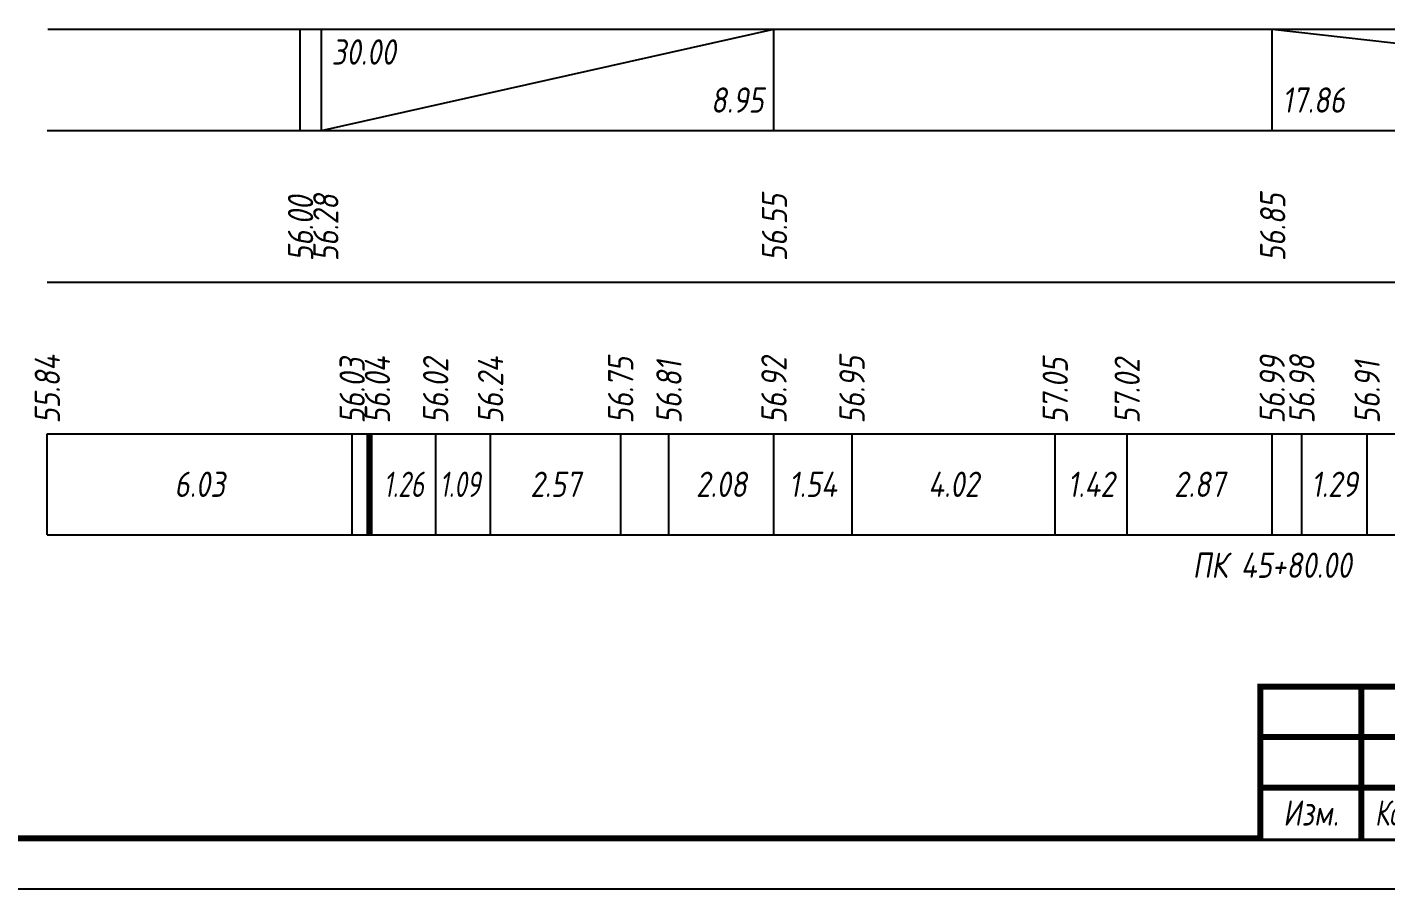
# Model space of a CAD drawing. Extents: x -717 to 1451, y -133302 to 233.
# Drawn here: x 78 to 212.4, y -72516.4 to -72431.2 of the extents above; entities that cross this region are included whole.
import ezdxf
from ezdxf.enums import TextEntityAlignment as Align

# ---------------------------------------------------------------- set-up
doc = ezdxf.new("R2010")
doc.units = 0
for name, color, linetype in [('Зарамочное оформление', 7, 'Continuous'), ('Код_510', 7, 'Continuous'), ('Код_516', 1, 'Continuous'), ('Подписи поперечников', 7, 'Continuous'), ('Таблица', 7, 'Continuous')]:
    doc.layers.add(name, color=color, linetype=linetype)
doc.styles.add('М', font='romand.shx', dxfattribs={"width": 0.8, "oblique": 10, "height": 2.5})

# ---------------------------------------------------------------- blocks, each defined once
blk = doc.blocks.new('Штамп')
at = {"linetype": 'Continuous'}
blk.add_wipeout([(199.95, -411.25), (384.95, -411.25), (384.95, -426.25), (199.95, -426.25)], dxfattribs=at).dxf.layer = 'Зарамочное оформление'
at = {"layer": 'Зарамочное оформление', "linetype": 'Continuous', "lineweight": -3, "const_width": 0.6, "flags": 128}
for points in [[(199.95, -426.25), (199.95, -411.25), (384.95, -411.25)], [(209.95, -411.25), (209.95, -426.25)], [(199.95, -416.25), (264.95, -416.25)], [(199.95, -421.25), (264.95, -421.25)]]:
    blk.add_lwpolyline(points, dxfattribs=at)
at = {"layer": 'Зарамочное оформление', "linetype": 'Continuous', "style": 'М', "oblique": 10}
for s, width, p in [('Изм.', 0.8, (204.95, -423.75)), ('Кол.уч.', 0.7, (214.95, -423.75))]:
    blk.add_text(s, height=2.5, dxfattribs=dict(at, width=width)).set_placement(p, align=Align.MIDDLE_CENTER)
blk = doc.blocks.new('шифр')
blk.add_blockref('Штамп', (0, -72145))

msp = doc.modelspace()

# ---------------------------------------------------------------- linework, layer by layer
at = {"flags": 128}
msp.add_lwpolyline([(-30.054, -72516.421), (389.946, -72516.421), (389.946, -72219.421), (-30.054, -72219.421)], close=True, dxfattribs=at)
at = {"const_width": 0.6, "flags": 128}
msp.add_lwpolyline([(-10.054, -72511.421), (384.946, -72511.421), (384.946, -72224.421), (-10.054, -72224.421)], close=True, dxfattribs=at)
at = {"layer": 'Код_510'}
for p, q in [((79.946, -72481.421), (79.946, -72471.421)), ((110.103, -72481.421), (110.103, -72471.421)), ((111.612, -72481.421), (111.612, -72471.421)), ((111.828, -72481.421), (111.828, -72471.421)), ((111.846, -72481.421), (111.846, -72471.421)), ((111.856, -72481.421), (111.856, -72471.421)), ((112.052, -72481.421), (112.052, -72471.421)), ((118.367, -72481.421), (118.367, -72471.421)), ((123.796, -72481.421), (123.796, -72471.421)), ((136.67, -72481.421), (136.67, -72471.421)), ((141.446, -72481.421), (141.446, -72471.421)), ((151.829, -72481.421), (151.829, -72471.421)), ((159.553, -72481.421), (159.553, -72471.421)), ((179.657, -72481.421), (179.657, -72471.421)), ((186.776, -72481.421), (186.776, -72471.421))]:
    msp.add_line(p, q, dxfattribs=at)
at = {"layer": 'Код_516'}
for p, q in [((104.946, -72441.421), (104.946, -72431.421)), ((107.069, -72441.421), (107.069, -72431.421)), ((107.069, -72441.421), (151.829, -72431.421)), ((151.829, -72441.421), (151.829, -72431.421))]:
    msp.add_line(p, q, dxfattribs=at)

# ---------------------------------------------------------------- texts
at = {"layer": 'Код_510', "style": 'М', "oblique": 10, "width": 0.8}
for s, p in [('56.95', (159.553, -72470.421)), ('55.84', (79.946, -72470.421)), ('56.03', (110.103, -72470.421)), ('56.04', (112.603, -72470.421)), ('56.02', (118.367, -72470.421)), ('56.24', (123.796, -72470.421)), ('56.75', (136.67, -72470.421)), ('56.81', (141.446, -72470.421)), ('56.92', (151.829, -72470.421)), ('57.05', (179.657, -72470.421)), ('57.02', (186.776, -72470.421))]:
    msp.add_text(s, height=2.5, rotation=90, dxfattribs=at).set_placement(p, align=Align.MIDDLE_LEFT)
at = {"layer": 'Код_510', "style": 'М', "oblique": 10}
for s, width, p in [('6.03', 0.8, (95.024, -72476.421)), ('1.26', 0.7, (115.21, -72476.421)), ('1.09', 0.7, (120.772, -72476.421)), ('2.57', 0.8, (130.233, -72476.421)), ('2.08', 0.8, (146.638, -72476.421)), ('1.54', 0.8, (155.691, -72476.421)), ('4.02', 0.8, (169.605, -72476.421)), ('1.42', 0.8, (183.216, -72476.421)), ('2.87', 0.8, (193.948, -72476.421))]:
    msp.add_text(s, height=2.5, dxfattribs=dict(at, width=width)).set_placement(p, align=Align.MIDDLE_CENTER)
at = {"layer": 'Код_516', "style": 'М', "oblique": 10, "width": 0.8}
msp.add_text('30.00', height=2.5, dxfattribs=at).set_placement((108.069, -72432.421), align=Align.TOP_LEFT)
msp.add_text('8.95', height=2.5, dxfattribs=at).set_placement((150.829, -72440.421), align=Align.BOTTOM_RIGHT)
for s, p in [('56.00', (105, -72454.371)), ('56.28', (107.5, -72454.371)), ('56.55', (151.883, -72454.371))]:
    msp.add_text(s, height=2.5, rotation=90, dxfattribs=at).set_placement(p, align=Align.MIDDLE_LEFT)

# ---------------------------------------------------------------- next in the draw order: block references
msp.add_blockref('шифр', (0, 59.829))

# ---------------------------------------------------------------- next in the draw order: linework, layer by layer
at = {"layer": 'Код_510'}
for p, q in [((201.121, -72481.421), (201.121, -72471.421)), ((204.058, -72481.421), (204.058, -72471.421)), ((210.521, -72481.421), (210.521, -72471.421))]:
    msp.add_line(p, q, dxfattribs=at)
at = {"layer": 'Код_516'}
for p, q in [((201.121, -72441.421), (201.121, -72431.421)), ((201.121, -72431.421), (290.425, -72441.421))]:
    msp.add_line(p, q, dxfattribs=at)
at = {"layer": 'Таблица'}
for p, q in [((80, -72431.421), (320.899, -72431.421)), ((79.946, -72441.421), (320.844, -72441.421)), ((79.946, -72456.421), (320.844, -72456.421)), ((79.946, -72471.421), (320.844, -72471.421)), ((79.946, -72481.421), (320.844, -72481.421))]:
    msp.add_line(p, q, dxfattribs=at)

# ---------------------------------------------------------------- next in the draw order: texts
at = {"layer": 'Код_510', "style": 'М', "oblique": 10, "width": 0.8}
for s, p in [('56.98', (204.058, -72470.421)), ('56.99', (201.121, -72470.421)), ('56.91', (210.521, -72470.421))]:
    msp.add_text(s, height=2.5, rotation=90, dxfattribs=at).set_placement(p, align=Align.MIDDLE_LEFT)
msp.add_text('1.29', height=2.5, dxfattribs=at).set_placement((207.29, -72476.421), align=Align.MIDDLE_CENTER)
at = {"layer": 'Код_516', "style": 'М', "oblique": 10, "width": 0.8}
msp.add_text('17.86', height=2.5, dxfattribs=at).set_placement((202.121, -72440.421), align=Align.BOTTOM_LEFT)
msp.add_text('56.85', height=2.5, rotation=90, dxfattribs=at).set_placement((201.175, -72454.371), align=Align.MIDDLE_LEFT)
at = {"layer": 'Подписи поперечников', "style": 'М', "oblique": 10, "width": 0.8}
msp.add_text('ПК 45+80.00', height=2.5, dxfattribs=at).set_placement((201.121, -72486.421), align=Align.BOTTOM_CENTER)

doc.saveas('drawing.dxf')
